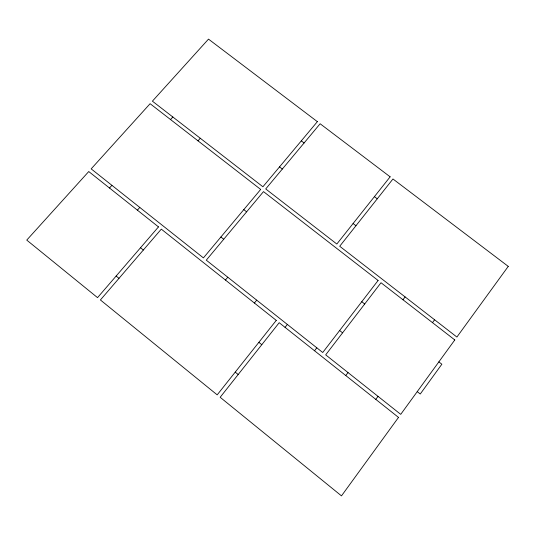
<?xml version="1.0" encoding="UTF-8"?>
<svg xmlns="http://www.w3.org/2000/svg" width="535" height="535" viewBox="0 0 535 535"><rect width="100%" height="100%" fill="white"/><g stroke="black" fill="none" stroke-linecap="round" stroke-linejoin="round"><path stroke-width="0.8" d="M375.797 399.384L378.038 396.361M432.487 322.645L434.607 319.769M345.77 375.55L348.024 372.561M402.975 299.76L405.115 296.925M314.533 350.759L316.807 347.81M285.055 327.36L287.355 324.451M254.399 303.024L256.713 300.148M225.462 280.059L227.796 277.224M137.401 210.168L139.789 207.433M198.01 140.845L200.277 138.251M109.508 188.026L111.909 185.331M170.545 119.552L172.832 116.984M301.299 140.865L304.081 142.992M374.413 196.653L377.255 198.819M279.524 166.907L282.32 169.06M353.093 223.53L355.956 225.73M243.793 209.626L246.622 211.833M361.774 301.707L364.709 303.994M438.861 361.874L441.863 364.215L420.256 394.014L417.233 391.633M220.895 237.005L223.737 239.245M339.631 330.516L342.581 332.837M140.518 247.752L143.353 250.019M258.86 342.333L261.802 344.687M116.142 276.04L118.997 278.34M235.233 372.126L238.189 374.513M398.508 417.407L341.484 495.878L220.166 397.284L279.196 322.712L398.508 417.407M454.797 339.939L400.728 414.351L325.695 354.859L381.014 282.734L454.797 339.939M508.25 266.383L456.903 337.043L339.712 246.254L392.964 178.978L508.25 266.383M378.098 280.474L322.732 352.505L206.283 260.164L263.494 191.617L378.098 280.474M276.267 320.385L217.19 394.863L100.406 299.961L161.302 229.14L276.267 320.385M390.135 176.831L336.829 244.027L265.721 188.942L320.131 123.759L390.135 176.831M260.679 189.437L203.42 257.897L91.164 168.873L150.101 103.703L260.679 189.437M317.362 121.659L262.912 186.768L152.401 101.162L208.503 39.122L317.362 121.659M158.48 226.9L97.537 297.634L26.75 240.101L88.75 171.548L158.48 226.9"/></g></svg>
